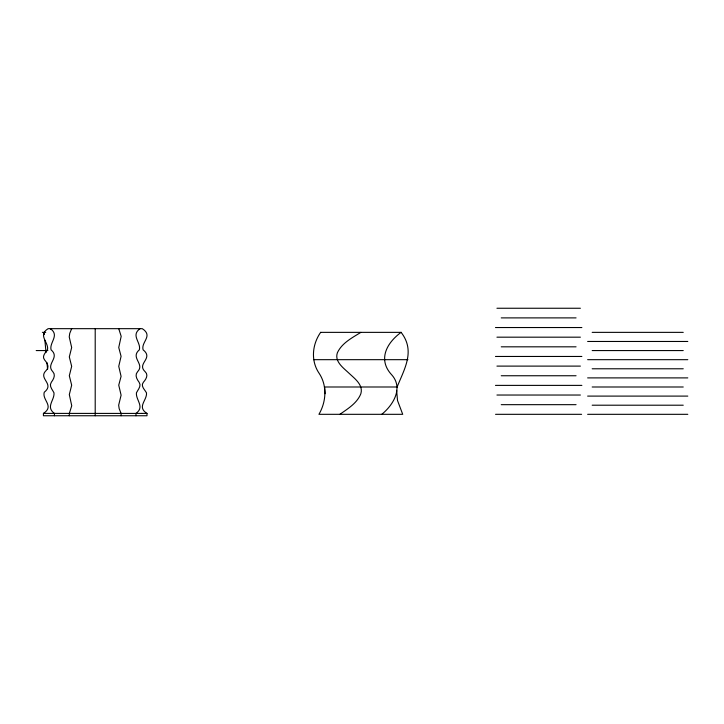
<?xml version="1.0" encoding="UTF-8"?>
<svg xmlns="http://www.w3.org/2000/svg" width="724" height="724" viewBox="0 0 724 724"><rect width="100%" height="100%" fill="white"/><g stroke="black" fill="none" stroke-linecap="round" stroke-linejoin="round"><path stroke-width="1.09" d="M95.206 328.669L95.206 415.748M396.625 390.354L397.521 400.544L402.716 414.318L318.94 414.318C326.262 401.702 327.375 385.729 319.094 373.249C310.596 360.733 312.189 344.434 320.651 332.361M324.551 386.996L325.058 393.738M397.105 386.996C404.454 368.76 415.576 350.905 401.096 332.361C386.571 342.977 377.53 359.738 391.829 374.96C403.549 388.182 393.168 405.132 381.765 414.318M71.377 329.257L71.667 328.669L69.748 333.384L69.233 336.913L71.667 347.502L69.314 356.923L71.667 366.335L69.314 375.756L71.667 385.168L69.314 394.589L71.739 405.766L69.323 413.395L69.314 415.748M140.067 328.669C130.42 335.411 141.325 342.443 139.334 349.855C129.949 357.792 145.108 363.919 137.641 371.629C134.474 374.987 136.791 379.204 139.089 382.227C141.777 385.964 137.976 389.557 136.429 392.824C135.66 400.101 145.117 406.87 135.976 413.422L135.976 415.748M43.449 413.395C54.689 406.064 41.874 400.073 44.264 392.227C55.178 383.584 37.485 378.652 46.209 370.453C49.875 367.149 47.132 362.76 44.544 359.864C41.449 356.063 45.884 352.47 47.603 349.267C48.418 341.864 37.648 335.176 48.128 328.669L142.284 328.669C153.588 336.008 140.746 342 143.126 349.855C154.076 358.516 136.329 363.439 145.081 371.629C148.755 374.942 146.004 379.331 143.406 382.227C140.311 386.028 144.755 389.621 146.483 392.824C147.307 400.209 136.492 406.897 146.981 413.395L146.999 415.748L43.422 415.748L43.422 413.395L141.759 413.422M339.882 414.318C347.828 408.734 357.113 403.178 360.851 393.738C363.493 384.869 354.624 378.552 349.031 373.249C343.511 367.973 334.361 361.674 337.357 352.823C341.855 343.031 352.136 337.8 360.869 332.361M496.936 308.252L580.395 308.252M501.243 317.89L576.069 317.89M495.469 327.538L581.87 327.538M42.372 332.361L45.73 332.361M320.488 332.361L401.259 332.361M592.178 332.361L683.239 332.361M496.936 337.176L580.395 337.176M587.635 341.466L687.8 341.466M501.243 346.823L576.069 346.823M36.2 350.57L47.893 350.57M592.178 350.57L683.239 350.57M495.469 356.461L581.87 356.461M313.7 359.674L407.947 359.674M587.635 359.674L687.8 359.674M496.936 366.109L580.395 366.109M592.178 368.778L683.239 368.778M501.243 375.747L576.069 375.747M587.635 377.892L687.8 377.892M495.469 385.385L581.87 385.385M324.397 386.996L397.25 386.996M592.178 386.996L683.239 386.996M496.936 395.033L580.395 395.033M587.635 396.1L687.8 396.1M501.243 404.671L576.069 404.671M592.178 405.205L683.239 405.205M141.75 413.395L146.999 413.395M495.551 414.318L581.607 414.318M587.635 414.318L687.8 414.318M50.861 329.257L50.363 328.669C59.974 335.411 49.105 342.443 51.087 349.855C60.445 357.792 45.341 363.928 52.78 371.629C55.938 374.987 53.621 379.204 51.332 382.227C48.653 385.964 52.445 389.557 53.983 392.824C54.753 400.091 45.322 406.861 54.436 413.422L54.436 415.748M118.745 328.669L121.18 336.325L118.745 347.502L121.08 356.335L118.745 366.335L121.08 376.344L118.745 385.168L121.098 395.177L118.664 405.178L119.179 408.698L121.089 413.395M44.164 332.361L44.372 334.606M44.888 340.217L46.037 352.57M46.97 362.67L47.594 369.403M121.107 413.395L121.107 415.748"/></g></svg>
